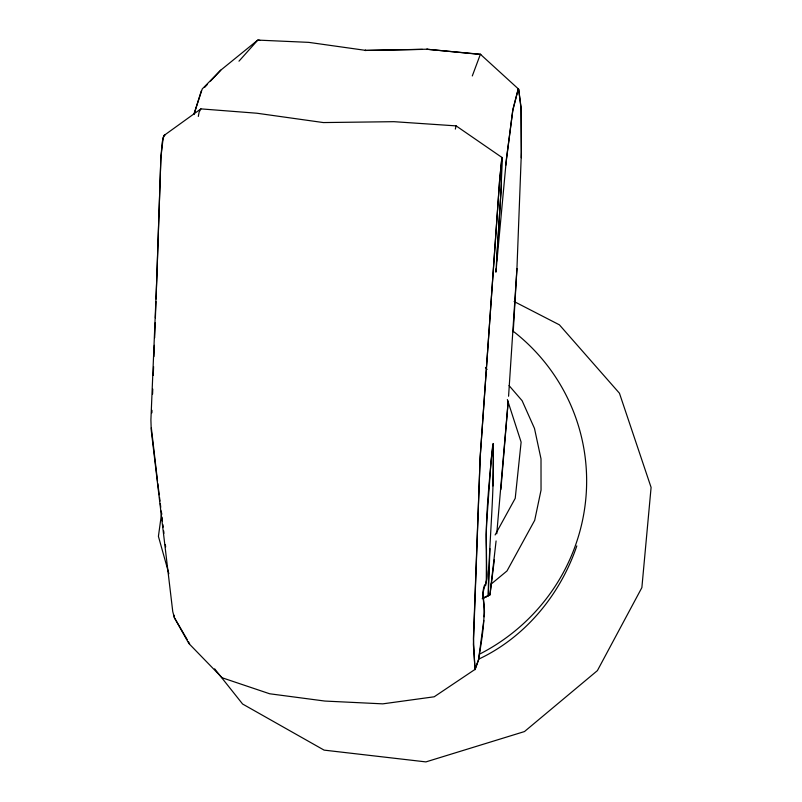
<?xml version="1.0" encoding="UTF-8"?>
<svg xmlns="http://www.w3.org/2000/svg" width="802" height="802" viewBox="0 0 802 802"><rect width="100%" height="100%" fill="white"/><g stroke="black" fill="none" stroke-linecap="round" stroke-linejoin="round"><path stroke-width="1.2" d="M521.3 157.733L521.15 109.343L518.663 89.192L480.388 54.265L472.298 75.949M482.824 598.382L488.328 595.605L488.268 594.493C488.618 544.127 494.784 493.862 493.15 443.496L491.115 460.027L486.644 523.125L486.122 534.633L486.684 569.35C488.869 581.29 483.756 584.818 482.934 594.462C486.182 616.096 481.982 638.342 478.503 659.896L474.934 669.459L434.203 696.788L382.775 703.855L324.87 701.058L269.652 693.77L222.134 677.77L188.851 643.495L174.385 617.71L172.761 611.625L151.247 430.343L150.906 419.877L156.881 276.55L160.901 157.433L163.217 137.423L164.049 135.458L200.901 108.882L256.84 113.222L323.356 122.566L393.942 121.683L456.127 125.884L501.922 157.433L501.18 188.47L496.628 261.422M492.989 484.468L493.42 444.418L492.699 445.14C489.491 479.947 485.451 514.954 486.453 549.931L486.313 579.184L485.771 585.169L484.568 585.069C480.378 595.545 485.922 606.081 484.077 616.768M492.939 485.932L492.989 484.669M151.347 427.847L157.533 481.22M151.889 412.84L151.989 410.343M152.58 394.083L152.761 389.08M153.272 375.326L153.583 366.574M153.954 356.569L154.365 345.321M154.646 337.822L155.187 322.815M155.377 317.813L155.969 301.552M156.059 299.056L160.901 157.433L162.194 142.616L162.996 138.265L164.761 134.957M513.23 331.848L516.949 268.55L521.39 152.119L521.069 107.468L518.663 89.192M495.917 271.788L496.237 268.389M489.912 548.578L488.328 595.605L482.714 598.342M516.949 268.55L508.578 396.238M508.177 401.571L500.889 489.461M508.197 401.16L496.759 533.771M505.701 165.493L512.658 111.057L518.222 89.042L512.999 108.932L506.443 158.696L495.907 272.139L501.25 186.846L501.922 157.433L499.616 180.38L480.187 456.919L473.421 638.482L474.934 669.459M483.786 620.467L478.503 659.896L475.085 669.66L473.391 644.507L480.187 456.919L499.616 180.38L501.892 157.423M482.192 598.703L489.912 594.974L496.087 540.939M494.353 559.616L490.062 594.212L488.328 595.605L489.912 594.974M161.643 512.919L158.415 536.348L168.881 573.751M455.335 129.092L456.127 125.884M198.315 116.42L199.137 112.09L200.901 108.882M193.944 114.546L201.262 90.987M194.074 113.734L202.254 88.942L220.74 70.185L257.793 40.1L259.888 40.371M576.808 545.891C560.408 594.543 525.24 637.309 478.483 659.244M495.115 534.954L515.225 498.333L521.12 442.143L507.355 399.546M238.986 61.163L257.793 40.1L308.75 42.366L365.902 50.416L365 50.446L422.484 49.393M204.65 87.368L207.187 84.661M210.575 81.042L220.74 70.185M490.784 584.377L507.004 570.944L534.703 520.298L541.039 490.142L541.009 458.864L534.493 428.438L522.122 400.709L509.049 385.572M164.049 135.458L164.911 134.977M365 50.446L426.734 49.233L480.388 54.265M480.829 54.466L426.734 49.233L427.406 49.303M514.132 301.532L559.405 324.84L619.455 393.241L651.094 487.415L641.871 587.615L597.39 670.622L524.468 731.564L425.922 761.9L324.098 750.121L242.605 704.026L214.625 668.828M485.481 367.547L487.085 369.401M187.187 639.575L174.385 617.71L174.084 615.224M188.41 641.66L189.623 643.745M157.844 483.706L159.217 494.864M159.528 497.35L159.989 501.07M160.29 503.556L160.751 507.275M161.212 510.994L161.673 514.724M161.974 517.2L162.435 520.929M162.896 524.648L163.207 527.135M163.668 530.854L163.969 533.33M165.352 544.498L165.653 546.984M513.972 331.848A195.548 192.169 -21.7 0 1 479.796 654.021"/></g></svg>
